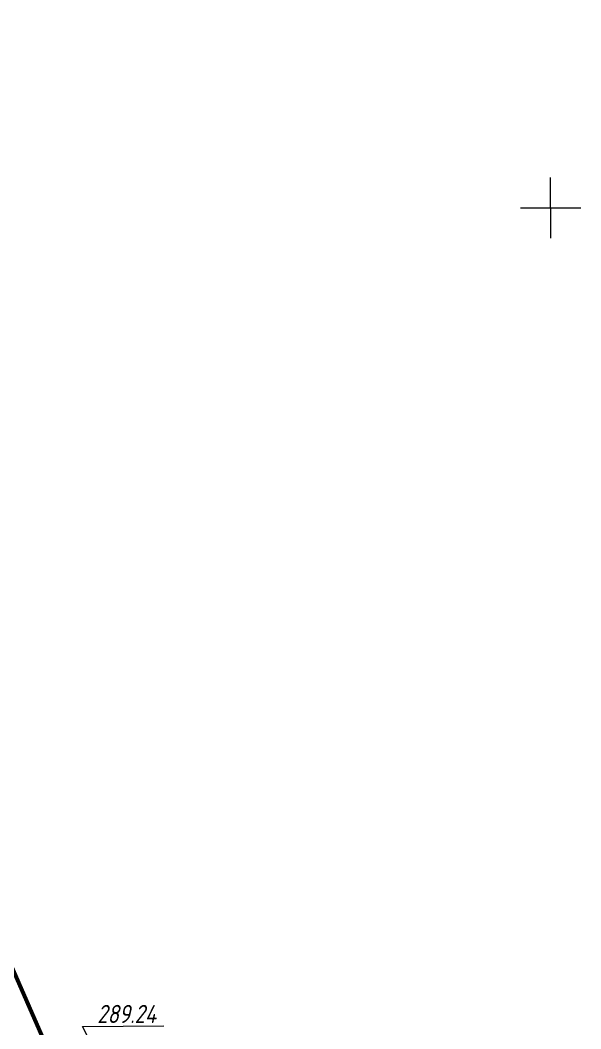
# Model space of a CAD drawing. Header units: metres. Extents: x 5186306 to 10384643, y 4966294 to 9938031.
# Drawn here: x 5192373.7 to 5192401.5, y 4969059.3 to 4969109.3 of the extents above; entities that cross this region are included whole.
import ezdxf

# ---------------------------------------------------------------- set-up
doc = ezdxf.new("R2010")
doc.units = ezdxf.units.M
for name, color, linetype, lineweight in [('Grid', 7, 'Continuous', 18), ('Otm', 7, 'Continuous', 18), ('Sit', 7, 'Continuous', 18)]:
    doc.layers.add(name, color=color, linetype=linetype, lineweight=lineweight)
doc.styles.get("Standard").update_dxf_attribs({"font": 'txt.shx', "width": 0.85, "oblique": 10})

# ---------------------------------------------------------------- blocks, each defined once
blk = doc.blocks.new('GRID')
at = {"layer": 'Grid', "color": 104}
blk.add_line((-1.5, 0), (1.5, 0), dxfattribs=at)
for points in [[(0, 0), (0, 1.5)], [(0, 0), (0, -1.5)]]:
    blk.add_lwpolyline(points, dxfattribs=at)

msp = doc.modelspace()

# ---------------------------------------------------------------- linework, layer by layer
at = {"layer": 'Sit', "const_width": 0.2, "elevation": 288.481, "flags": 128}
msp.add_lwpolyline([(5192353.039, 4969109.207), (5192369.79, 4969070.352), (5192376.506, 4969054.975), (5192385.196, 4969058.586)], dxfattribs=at)
at = {"layer": 'Sit', "elevation": 289.239, "flags": 128}
msp.add_lwpolyline([(5192378.835, 4969055.315), (5192376.787, 4969059.398), (5192380.813, 4969059.436)], dxfattribs=at)

# ---------------------------------------------------------------- block references
at = {"layer": 'Grid', "color": 7, "linetype": 'Continuous'}
msp.add_blockref('GRID', (5192400, 4969100), dxfattribs=at)

# ---------------------------------------------------------------- texts
at = {"layer": 'Otm', "oblique": 13, "width": 0.8}
msp.add_text('289.24', height=0.9, dxfattribs=at).set_placement((5192377.515, 4969059.577, 289.239))

doc.saveas('drawing.dxf')
